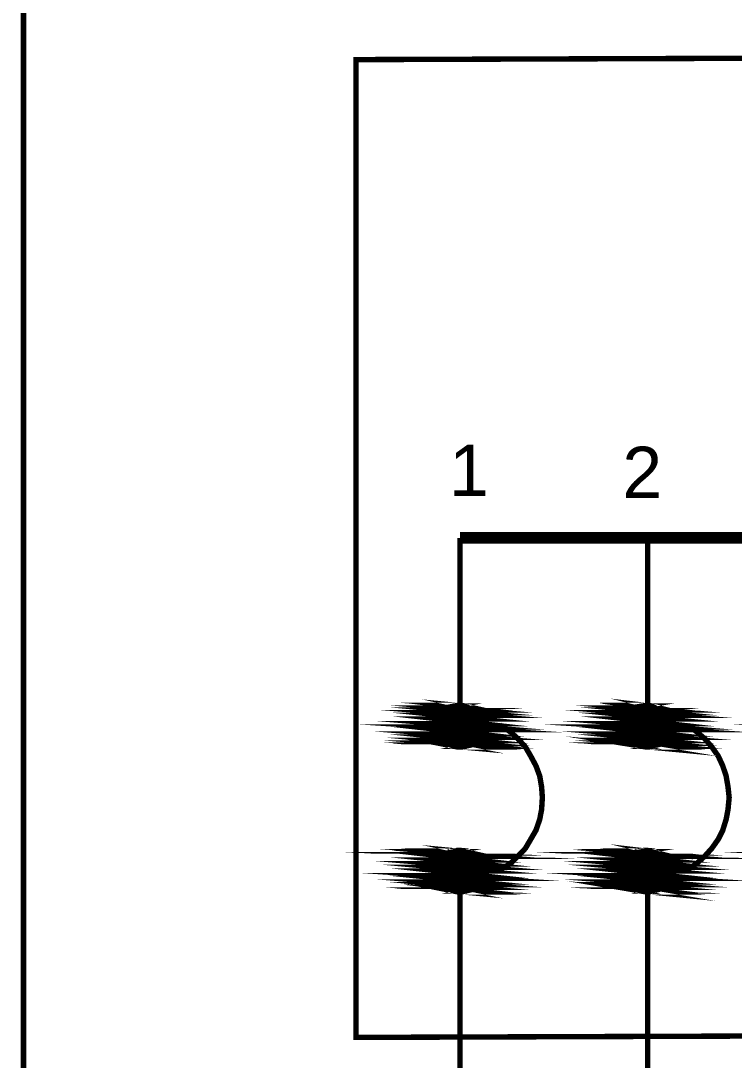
# Model space of a CAD drawing. Header units: millimetres. Extents: x 6 to 291, y 33 to 187.
# Drawn here: x 6.08 to 39.43, y 78.41 to 127.02 of the extents above; entities that cross this region are included whole.
import ezdxf

# ---------------------------------------------------------------- set-up
doc = ezdxf.new("R2010")
doc.units = ezdxf.units.MM
for name, color, linetype in [('H', 251, 'Continuous'), ('P', 255, 'Continuous'), ('T', 255, 'Continuous')]:
    doc.layers.add(name, color=color, linetype=linetype)
doc.styles.get("Standard").update_dxf_attribs({"font": 'arial.ttf'})

msp = doc.modelspace()

# ---------------------------------------------------------------- hatches: boundary and pattern name
at = {"layer": 'H', "linetype": 'Continuous'}
for points in [[(25.894, 94.668), (26.017, 94.791), (27.199, 94.791), (27.34, 94.668), (25.894, 94.668)], [(26.017, 94.791), (26.194, 94.88), (27.04, 94.88), (27.199, 94.791), (26.017, 94.791)], [(26.194, 94.88), (26.317, 94.968), (26.864, 94.968), (27.04, 94.88), (26.194, 94.88)], [(26.317, 94.968), (26.494, 95.003), (26.705, 95.003), (26.864, 94.968), (26.317, 94.968)], [(34.608, 94.668), (34.784, 94.791), (35.93, 94.791), (36.054, 94.668), (34.608, 94.668)], [(34.784, 94.791), (34.907, 94.88), (35.754, 94.88), (35.93, 94.791), (34.784, 94.791)], [(34.907, 94.88), (35.084, 94.968), (35.595, 94.968), (35.754, 94.88), (34.907, 94.88)], [(35.084, 94.968), (35.295, 95.003), (35.454, 95.003), (35.595, 94.968), (35.084, 94.968)], [(25.647, 94.156), (25.682, 94.368), (27.499, 94.368), (27.552, 94.156), (25.647, 94.156)], [(25.682, 94.368), (25.806, 94.544), (27.411, 94.544), (27.499, 94.368), (25.682, 94.368)], [(25.806, 94.544), (25.894, 94.668), (27.34, 94.668), (27.411, 94.544), (25.806, 94.544)], [(34.361, 94.156), (34.449, 94.368), (36.266, 94.368), (36.301, 94.156), (34.361, 94.156)], [(34.449, 94.368), (34.537, 94.544), (36.177, 94.544), (36.266, 94.368), (34.449, 94.368)], [(34.537, 94.544), (34.608, 94.668), (36.054, 94.668), (36.177, 94.544), (34.537, 94.544)], [(25.647, 93.998), (25.647, 94.156), (27.552, 94.156), (27.552, 93.998), (25.647, 93.998)], [(25.647, 93.874), (25.647, 93.998), (27.552, 93.998), (27.552, 93.874), (25.647, 93.874)], [(25.682, 93.663), (25.647, 93.874), (27.552, 93.874), (27.499, 93.663), (25.682, 93.663)], [(34.361, 93.998), (34.361, 94.156), (36.301, 94.156), (36.301, 93.998), (34.361, 93.998)], [(34.361, 93.874), (34.361, 93.998), (36.301, 93.998), (36.301, 93.874), (34.361, 93.874)], [(34.449, 93.663), (34.361, 93.874), (36.301, 93.874), (36.266, 93.663), (34.449, 93.663)], [(25.806, 93.521), (25.682, 93.663), (27.499, 93.663), (27.411, 93.521), (25.806, 93.521)], [(25.894, 93.363), (25.806, 93.521), (27.411, 93.521), (27.34, 93.363), (25.894, 93.363)], [(26.017, 93.239), (25.894, 93.363), (27.34, 93.363), (27.199, 93.239), (26.017, 93.239)], [(34.537, 93.521), (34.449, 93.663), (36.266, 93.663), (36.177, 93.521), (34.537, 93.521)], [(34.608, 93.363), (34.537, 93.521), (36.177, 93.521), (36.054, 93.363), (34.608, 93.363)], [(34.784, 93.239), (34.608, 93.363), (36.054, 93.363), (35.93, 93.239), (34.784, 93.239)], [(26.194, 93.151), (26.017, 93.239), (27.199, 93.239), (27.04, 93.151), (26.194, 93.151)], [(26.317, 93.098), (26.194, 93.151), (27.04, 93.151), (26.864, 93.098), (26.317, 93.098)], [(26.494, 93.063), (26.317, 93.098), (26.864, 93.098), (26.705, 93.063), (26.494, 93.063)], [(34.907, 93.151), (34.784, 93.239), (35.93, 93.239), (35.754, 93.151), (34.907, 93.151)], [(35.084, 93.098), (34.907, 93.151), (35.754, 93.151), (35.595, 93.098), (35.084, 93.098)], [(35.295, 93.063), (35.084, 93.098), (35.595, 93.098), (35.454, 93.063), (35.295, 93.063)], [(25.894, 87.948), (26.017, 88.018), (27.199, 88.018), (27.34, 87.948), (25.894, 87.948)], [(26.017, 88.018), (26.194, 88.106), (27.04, 88.106), (27.199, 88.018), (26.017, 88.018)], [(26.194, 88.106), (26.317, 88.159), (26.864, 88.159), (27.04, 88.106), (26.194, 88.106)], [(26.317, 88.159), (26.494, 88.194), (26.705, 88.194), (26.864, 88.159), (26.317, 88.159)], [(34.608, 87.948), (34.784, 88.018), (35.93, 88.018), (36.054, 87.948), (34.608, 87.948)], [(34.784, 88.018), (34.907, 88.106), (35.754, 88.106), (35.93, 88.018), (34.784, 88.018)], [(34.907, 88.106), (35.084, 88.159), (35.595, 88.159), (35.754, 88.106), (34.907, 88.106)], [(35.084, 88.159), (35.295, 88.194), (35.454, 88.194), (35.595, 88.159), (35.084, 88.159)], [(25.647, 87.436), (25.682, 87.595), (27.499, 87.595), (27.552, 87.436), (25.647, 87.436)], [(25.682, 87.595), (25.806, 87.771), (27.411, 87.771), (27.499, 87.595), (25.682, 87.595)], [(25.806, 87.771), (25.894, 87.948), (27.34, 87.948), (27.411, 87.771), (25.806, 87.771)], [(34.361, 87.436), (34.449, 87.595), (36.266, 87.595), (36.301, 87.436), (34.361, 87.436)], [(34.449, 87.595), (34.537, 87.771), (36.177, 87.771), (36.266, 87.595), (34.449, 87.595)], [(34.537, 87.771), (34.608, 87.948), (36.054, 87.948), (36.177, 87.771), (34.537, 87.771)], [(25.647, 87.26), (25.647, 87.436), (27.552, 87.436), (27.552, 87.26), (25.647, 87.26)], [(25.647, 87.048), (25.647, 87.26), (27.552, 87.26), (27.552, 87.048), (25.647, 87.048)], [(25.682, 86.924), (25.647, 87.048), (27.552, 87.048), (27.499, 86.924), (25.682, 86.924)], [(34.361, 87.26), (34.361, 87.436), (36.301, 87.436), (36.301, 87.26), (34.361, 87.26)], [(34.361, 87.048), (34.361, 87.26), (36.301, 87.26), (36.301, 87.048), (34.361, 87.048)], [(34.449, 86.924), (34.361, 87.048), (36.301, 87.048), (36.266, 86.924), (34.449, 86.924)], [(25.806, 86.748), (25.682, 86.924), (27.499, 86.924), (27.411, 86.748), (25.806, 86.748)], [(25.894, 86.625), (25.806, 86.748), (27.411, 86.748), (27.34, 86.625), (25.894, 86.625)], [(26.017, 86.501), (25.894, 86.625), (27.34, 86.625), (27.199, 86.501), (26.017, 86.501)], [(34.537, 86.748), (34.449, 86.924), (36.266, 86.924), (36.177, 86.748), (34.537, 86.748)], [(34.608, 86.625), (34.537, 86.748), (36.177, 86.748), (36.054, 86.625), (34.608, 86.625)], [(34.784, 86.501), (34.608, 86.625), (36.054, 86.625), (35.93, 86.501), (34.784, 86.501)], [(26.194, 86.378), (26.017, 86.501), (27.199, 86.501), (27.04, 86.378), (26.194, 86.378)], [(26.317, 86.325), (26.194, 86.378), (27.04, 86.378), (26.864, 86.325), (26.317, 86.325)], [(26.494, 86.289), (26.317, 86.325), (26.864, 86.325), (26.705, 86.289), (26.494, 86.289)], [(34.907, 86.378), (34.784, 86.501), (35.93, 86.501), (35.754, 86.378), (34.907, 86.378)], [(35.084, 86.325), (34.907, 86.378), (35.754, 86.378), (35.595, 86.325), (35.084, 86.325)], [(35.295, 86.289), (35.084, 86.325), (35.595, 86.325), (35.454, 86.289), (35.295, 86.289)]]:
    msp.add_hatch(color=256, dxfattribs=at).paths.add_polyline_path(points)

# ---------------------------------------------------------------- linework, layer by layer
at = {"layer": 'P'}
for points, const_width in [([(6.209, 186.796), (291.289, 186.796), (291.289, 33.249), (6.209, 33.249), (6.209, 186.796)], 0.254), ([(226.466, 80.186), (21.749, 79.481), (21.749, 125.201), (226.466, 125.906)], 0.254), ([(26.617, 102.835), (218.634, 102.835)], 0.55), ([(26.617, 102.835), (26.617, 95.056)], 0.254), ([(35.384, 102.835), (35.384, 95.056)], 0.254), ([(26.705, 95.003), (26.494, 95.003), (26.864, 94.968), (26.705, 95.003)], 0.254), ([(35.454, 95.003), (35.295, 95.003), (35.595, 94.968), (35.454, 95.003)], 0.254), ([(27.34, 94.668), (25.894, 94.668), (27.411, 94.544), (27.34, 94.668)], 0.254), ([(27.199, 94.791), (26.017, 94.791), (27.34, 94.668), (27.199, 94.791)], 0.254), ([(27.04, 94.88), (26.194, 94.88), (27.199, 94.791), (27.04, 94.88)], 0.254), ([(26.494, 95.003), (26.864, 94.968), (26.317, 94.968), (26.494, 95.003)], 0.254), ([(26.864, 94.968), (26.317, 94.968), (27.04, 94.88), (26.864, 94.968)], 0.254), ([(25.894, 94.668), (27.411, 94.544), (25.806, 94.544), (25.894, 94.668)], 0.254), ([(26.194, 94.88), (27.199, 94.791), (26.017, 94.791), (26.194, 94.88)], 0.254), ([(26.017, 94.791), (27.34, 94.668), (25.894, 94.668), (26.017, 94.791)], 0.254), ([(26.317, 94.968), (27.04, 94.88), (26.194, 94.88), (26.317, 94.968)], 0.254), ([(27.499, 94.033), (27.464, 94.421), (27.252, 94.721), (26.952, 94.933), (26.564, 95.003), (26.194, 94.933), (25.894, 94.721), (25.682, 94.421), (25.594, 94.033), (25.682, 93.663), (25.894, 93.363), (26.194, 93.151), (26.564, 93.063), (26.952, 93.151), (27.252, 93.363), (27.464, 93.663), (27.499, 94.033)], 0.254), ([(36.054, 94.668), (34.608, 94.668), (36.177, 94.544), (36.054, 94.668)], 0.254), ([(35.754, 94.88), (34.907, 94.88), (35.93, 94.791), (35.754, 94.88)], 0.254), ([(35.93, 94.791), (34.784, 94.791), (36.054, 94.668), (35.93, 94.791)], 0.254), ([(34.608, 94.668), (36.177, 94.544), (34.537, 94.544), (34.608, 94.668)], 0.254), ([(34.907, 94.88), (35.93, 94.791), (34.784, 94.791), (34.907, 94.88)], 0.254), ([(35.595, 94.968), (35.084, 94.968), (35.754, 94.88), (35.595, 94.968)], 0.254), ([(35.295, 95.003), (35.595, 94.968), (35.084, 94.968), (35.295, 95.003)], 0.254), ([(34.784, 94.791), (36.054, 94.668), (34.608, 94.668), (34.784, 94.791)], 0.254), ([(35.084, 94.968), (35.754, 94.88), (34.907, 94.88), (35.084, 94.968)], 0.254), ([(36.266, 94.033), (36.177, 94.421), (35.966, 94.721), (35.666, 94.933), (35.295, 95.003), (34.907, 94.933), (34.608, 94.721), (34.396, 94.421), (34.325, 94.033), (34.396, 93.663), (34.608, 93.363), (34.907, 93.151), (35.295, 93.063), (35.666, 93.151), (35.966, 93.363), (36.177, 93.663), (36.266, 94.033)], 0.254), ([(27.411, 94.544), (25.806, 94.544), (27.499, 94.368), (27.411, 94.544)], 0.254), ([(27.499, 94.368), (25.682, 94.368), (27.552, 94.156), (27.499, 94.368)], 0.254), ([(25.806, 94.544), (27.499, 94.368), (25.682, 94.368), (25.806, 94.544)], 0.254), ([(25.682, 94.368), (27.552, 94.156), (25.647, 94.156), (25.682, 94.368)], 0.254), ([(36.177, 94.544), (34.537, 94.544), (36.266, 94.368), (36.177, 94.544)], 0.254), ([(36.266, 94.368), (34.449, 94.368), (36.301, 94.156), (36.266, 94.368)], 0.254), ([(34.537, 94.544), (36.266, 94.368), (34.449, 94.368), (34.537, 94.544)], 0.254), ([(34.449, 94.368), (36.301, 94.156), (34.361, 94.156), (34.449, 94.368)], 0.254), ([(27.552, 93.998), (25.647, 93.998), (27.552, 93.874), (27.552, 93.998)], 0.254), ([(27.552, 94.156), (25.647, 94.156), (27.552, 93.998), (27.552, 94.156)], 0.254), ([(27.552, 93.874), (25.647, 93.874), (27.499, 93.663), (27.552, 93.874)], 0.254), ([(25.647, 93.998), (27.552, 93.874), (25.647, 93.874), (25.647, 93.998)], 0.254), ([(25.647, 94.156), (27.552, 93.998), (25.647, 93.998), (25.647, 94.156)], 0.254), ([(25.647, 93.874), (27.499, 93.663), (25.682, 93.663), (25.647, 93.874)], 0.254), ([(28.469, 87.313), (28.945, 87.595), (29.316, 87.948), (29.669, 88.318), (29.916, 88.741), (30.163, 89.165), (30.339, 89.676), (30.427, 90.135), (30.462, 90.699), (30.427, 91.193), (30.339, 91.705), (30.163, 92.181), (29.916, 92.639), (29.669, 93.063), (29.316, 93.451), (28.945, 93.786), (28.469, 94.086)], 0.254), ([(36.301, 93.998), (34.361, 93.998), (36.301, 93.874), (36.301, 93.998)], 0.254), ([(36.301, 94.156), (34.361, 94.156), (36.301, 93.998), (36.301, 94.156)], 0.254), ([(36.301, 93.874), (34.361, 93.874), (36.266, 93.663), (36.301, 93.874)], 0.254), ([(34.361, 93.998), (36.301, 93.874), (34.361, 93.874), (34.361, 93.998)], 0.254), ([(34.361, 94.156), (36.301, 93.998), (34.361, 93.998), (34.361, 94.156)], 0.254), ([(34.361, 93.874), (36.266, 93.663), (34.449, 93.663), (34.361, 93.874)], 0.254), ([(37.236, 87.313), (37.659, 87.595), (38.047, 87.948), (38.382, 88.318), (38.682, 88.741), (38.894, 89.165), (39.053, 89.676), (39.141, 90.135), (39.194, 90.699), (39.141, 91.193), (39.053, 91.705), (38.894, 92.181), (38.682, 92.639), (38.382, 93.063), (38.047, 93.451), (37.659, 93.786), (37.236, 94.086)], 0.254), ([(45.067, 93.998), (43.127, 93.998), (45.032, 93.874), (45.067, 93.998)], 0.254), ([(27.499, 93.663), (25.682, 93.663), (27.411, 93.521), (27.499, 93.663)], 0.254), ([(27.199, 93.239), (26.017, 93.239), (27.04, 93.151), (27.199, 93.239)], 0.254), ([(27.34, 93.363), (25.894, 93.363), (27.199, 93.239), (27.34, 93.363)], 0.254), ([(27.411, 93.521), (25.806, 93.521), (27.34, 93.363), (27.411, 93.521)], 0.254), ([(26.017, 93.239), (27.04, 93.151), (26.194, 93.151), (26.017, 93.239)], 0.254), ([(25.682, 93.663), (27.411, 93.521), (25.806, 93.521), (25.682, 93.663)], 0.254), ([(25.894, 93.363), (27.199, 93.239), (26.017, 93.239), (25.894, 93.363)], 0.254), ([(25.806, 93.521), (27.34, 93.363), (25.894, 93.363), (25.806, 93.521)], 0.254), ([(36.266, 93.663), (34.449, 93.663), (36.177, 93.521), (36.266, 93.663)], 0.254), ([(36.054, 93.363), (34.608, 93.363), (35.93, 93.239), (36.054, 93.363)], 0.254), ([(35.93, 93.239), (34.784, 93.239), (35.754, 93.151), (35.93, 93.239)], 0.254), ([(36.177, 93.521), (34.537, 93.521), (36.054, 93.363), (36.177, 93.521)], 0.254), ([(34.784, 93.239), (35.754, 93.151), (34.907, 93.151), (34.784, 93.239)], 0.254), ([(34.449, 93.663), (36.177, 93.521), (34.537, 93.521), (34.449, 93.663)], 0.254), ([(34.608, 93.363), (35.93, 93.239), (34.784, 93.239), (34.608, 93.363)], 0.254), ([(34.537, 93.521), (36.054, 93.363), (34.608, 93.363), (34.537, 93.521)], 0.254), ([(27.04, 93.151), (26.194, 93.151), (26.864, 93.098), (27.04, 93.151)], 0.254), ([(26.864, 93.098), (26.317, 93.098), (26.705, 93.063), (26.864, 93.098)], 0.254), ([(26.194, 93.151), (26.864, 93.098), (26.317, 93.098), (26.194, 93.151)], 0.254), ([(26.317, 93.098), (26.705, 93.063), (26.494, 93.063), (26.317, 93.098)], 0.254), ([(35.754, 93.151), (34.907, 93.151), (35.595, 93.098), (35.754, 93.151)], 0.254), ([(34.907, 93.151), (35.595, 93.098), (35.084, 93.098), (34.907, 93.151)], 0.254), ([(35.595, 93.098), (35.084, 93.098), (35.454, 93.063), (35.595, 93.098)], 0.254), ([(35.084, 93.098), (35.454, 93.063), (35.295, 93.063), (35.084, 93.098)], 0.254), ([(26.705, 88.194), (26.494, 88.194), (26.864, 88.159), (26.705, 88.194)], 0.254), ([(35.454, 88.194), (35.295, 88.194), (35.595, 88.159), (35.454, 88.194)], 0.254), ([(27.199, 88.018), (26.017, 88.018), (27.34, 87.948), (27.199, 88.018)], 0.254), ([(26.017, 88.018), (27.34, 87.948), (25.894, 87.948), (26.017, 88.018)], 0.254), ([(26.864, 88.159), (26.317, 88.159), (27.04, 88.106), (26.864, 88.159)], 0.254), ([(27.04, 88.106), (26.194, 88.106), (27.199, 88.018), (27.04, 88.106)], 0.254), ([(26.317, 88.159), (27.04, 88.106), (26.194, 88.106), (26.317, 88.159)], 0.254), ([(27.34, 87.948), (25.894, 87.948), (27.411, 87.771), (27.34, 87.948)], 0.254), ([(26.494, 88.194), (26.864, 88.159), (26.317, 88.159), (26.494, 88.194)], 0.254), ([(26.194, 88.106), (27.199, 88.018), (26.017, 88.018), (26.194, 88.106)], 0.254), ([(25.894, 87.948), (27.411, 87.771), (25.806, 87.771), (25.894, 87.948)], 0.254), ([(27.499, 87.313), (27.464, 87.648), (27.252, 87.983), (26.952, 88.194), (26.564, 88.23), (26.194, 88.194), (25.894, 87.983), (25.682, 87.648), (25.594, 87.313), (25.682, 86.924), (25.894, 86.625), (26.194, 86.413), (26.564, 86.325), (26.952, 86.413), (27.252, 86.625), (27.464, 86.924), (27.499, 87.313)], 0.254), ([(35.93, 88.018), (34.784, 88.018), (36.054, 87.948), (35.93, 88.018)], 0.254), ([(34.784, 88.018), (36.054, 87.948), (34.608, 87.948), (34.784, 88.018)], 0.254), ([(35.595, 88.159), (35.084, 88.159), (35.754, 88.106), (35.595, 88.159)], 0.254), ([(35.754, 88.106), (34.907, 88.106), (35.93, 88.018), (35.754, 88.106)], 0.254), ([(36.054, 87.948), (34.608, 87.948), (36.177, 87.771), (36.054, 87.948)], 0.254), ([(35.084, 88.159), (35.754, 88.106), (34.907, 88.106), (35.084, 88.159)], 0.254), ([(34.907, 88.106), (35.93, 88.018), (34.784, 88.018), (34.907, 88.106)], 0.254), ([(35.295, 88.194), (35.595, 88.159), (35.084, 88.159), (35.295, 88.194)], 0.254), ([(34.608, 87.948), (36.177, 87.771), (34.537, 87.771), (34.608, 87.948)], 0.254), ([(36.266, 87.313), (36.177, 87.648), (35.966, 87.983), (35.666, 88.194), (35.295, 88.23), (34.907, 88.194), (34.608, 87.983), (34.396, 87.648), (34.325, 87.313), (34.396, 86.924), (34.608, 86.625), (34.907, 86.413), (35.295, 86.325), (35.666, 86.413), (35.966, 86.625), (36.177, 86.924), (36.266, 87.313)], 0.254), ([(44.697, 88.018), (43.55, 88.018), (44.82, 87.948), (44.697, 88.018)], 0.254), ([(27.499, 87.595), (25.682, 87.595), (27.552, 87.436), (27.499, 87.595)], 0.254), ([(27.552, 87.436), (25.647, 87.436), (27.552, 87.26), (27.552, 87.436)], 0.254), ([(27.411, 87.771), (25.806, 87.771), (27.499, 87.595), (27.411, 87.771)], 0.254), ([(25.682, 87.595), (27.552, 87.436), (25.647, 87.436), (25.682, 87.595)], 0.254), ([(25.647, 87.436), (27.552, 87.26), (25.647, 87.26), (25.647, 87.436)], 0.254), ([(25.806, 87.771), (27.499, 87.595), (25.682, 87.595), (25.806, 87.771)], 0.254), ([(36.266, 87.595), (34.449, 87.595), (36.301, 87.436), (36.266, 87.595)], 0.254), ([(36.301, 87.436), (34.361, 87.436), (36.301, 87.26), (36.301, 87.436)], 0.254), ([(36.177, 87.771), (34.537, 87.771), (36.266, 87.595), (36.177, 87.771)], 0.254), ([(34.449, 87.595), (36.301, 87.436), (34.361, 87.436), (34.449, 87.595)], 0.254), ([(34.361, 87.436), (36.301, 87.26), (34.361, 87.26), (34.361, 87.436)], 0.254), ([(34.537, 87.771), (36.266, 87.595), (34.449, 87.595), (34.537, 87.771)], 0.254), ([(27.552, 87.048), (25.647, 87.048), (27.499, 86.924), (27.552, 87.048)], 0.254), ([(27.499, 86.924), (25.682, 86.924), (27.411, 86.748), (27.499, 86.924)], 0.254), ([(27.552, 87.26), (25.647, 87.26), (27.552, 87.048), (27.552, 87.26)], 0.254), ([(25.647, 87.048), (27.499, 86.924), (25.682, 86.924), (25.647, 87.048)], 0.254), ([(25.682, 86.924), (27.411, 86.748), (25.806, 86.748), (25.682, 86.924)], 0.254), ([(25.647, 87.26), (27.552, 87.048), (25.647, 87.048), (25.647, 87.26)], 0.254), ([(36.301, 87.048), (34.361, 87.048), (36.266, 86.924), (36.301, 87.048)], 0.254), ([(36.266, 86.924), (34.449, 86.924), (36.177, 86.748), (36.266, 86.924)], 0.254), ([(36.301, 87.26), (34.361, 87.26), (36.301, 87.048), (36.301, 87.26)], 0.254), ([(34.361, 87.048), (36.266, 86.924), (34.449, 86.924), (34.361, 87.048)], 0.254), ([(34.449, 86.924), (36.177, 86.748), (34.537, 86.748), (34.449, 86.924)], 0.254), ([(34.361, 87.26), (36.301, 87.048), (34.361, 87.048), (34.361, 87.26)], 0.254), ([(27.411, 86.748), (25.806, 86.748), (27.34, 86.625), (27.411, 86.748)], 0.254), ([(27.34, 86.625), (25.894, 86.625), (27.199, 86.501), (27.34, 86.625)], 0.254), ([(27.199, 86.501), (26.017, 86.501), (27.04, 86.378), (27.199, 86.501)], 0.254), ([(25.806, 86.748), (27.34, 86.625), (25.894, 86.625), (25.806, 86.748)], 0.254), ([(25.894, 86.625), (27.199, 86.501), (26.017, 86.501), (25.894, 86.625)], 0.254), ([(26.017, 86.501), (27.04, 86.378), (26.194, 86.378), (26.017, 86.501)], 0.254), ([(36.177, 86.748), (34.537, 86.748), (36.054, 86.625), (36.177, 86.748)], 0.254), ([(36.054, 86.625), (34.608, 86.625), (35.93, 86.501), (36.054, 86.625)], 0.254), ([(35.93, 86.501), (34.784, 86.501), (35.754, 86.378), (35.93, 86.501)], 0.254), ([(34.537, 86.748), (36.054, 86.625), (34.608, 86.625), (34.537, 86.748)], 0.254), ([(34.608, 86.625), (35.93, 86.501), (34.784, 86.501), (34.608, 86.625)], 0.254), ([(34.784, 86.501), (35.754, 86.378), (34.907, 86.378), (34.784, 86.501)], 0.254), ([(27.04, 86.378), (26.194, 86.378), (26.864, 86.325), (27.04, 86.378)], 0.254), ([(26.864, 86.325), (26.317, 86.325), (26.705, 86.289), (26.864, 86.325)], 0.254), ([(26.194, 86.378), (26.864, 86.325), (26.317, 86.325), (26.194, 86.378)], 0.254), ([(26.317, 86.325), (26.705, 86.289), (26.494, 86.289), (26.317, 86.325)], 0.254), ([(26.617, 86.289), (26.617, 73.678), (26.617, 61.136)], 0.254), ([(35.754, 86.378), (34.907, 86.378), (35.595, 86.325), (35.754, 86.378)], 0.254), ([(34.907, 86.378), (35.595, 86.325), (35.084, 86.325), (34.907, 86.378)], 0.254), ([(35.595, 86.325), (35.084, 86.325), (35.454, 86.289), (35.595, 86.325)], 0.254), ([(35.084, 86.325), (35.454, 86.289), (35.295, 86.289), (35.084, 86.325)], 0.254), ([(35.384, 86.289), (35.384, 65.881)], 0.254)]:
    msp.add_lwpolyline(points, dxfattribs=dict(at, const_width=const_width))
for points in [[(27.34, 94.668), (25.894, 94.668), (26.017, 94.791)], [(26.017, 94.791), (26.194, 94.88)], [(27.199, 94.791), (26.017, 94.791)], [(27.199, 94.791), (26.017, 94.791)], [(26.017, 94.791), (27.34, 94.668)], [(26.017, 94.791), (27.34, 94.668)], [(26.194, 94.88), (26.317, 94.968)], [(27.04, 94.88), (26.194, 94.88)], [(27.04, 94.88), (26.194, 94.88)], [(26.194, 94.88), (27.199, 94.791)], [(26.194, 94.88), (27.199, 94.791)], [(26.864, 94.968), (26.317, 94.968), (26.494, 95.003)], [(26.864, 94.968), (26.317, 94.968)], [(26.317, 94.968), (27.04, 94.88)], [(26.317, 94.968), (27.04, 94.88)], [(26.705, 95.003), (26.494, 95.003)], [(26.494, 95.003), (26.864, 94.968)], [(26.494, 95.003), (26.864, 94.968)], [(26.864, 94.968), (26.705, 95.003)], [(27.04, 94.88), (26.864, 94.968)], [(27.199, 94.791), (27.04, 94.88)], [(27.34, 94.668), (27.199, 94.791)], [(34.784, 94.791), (36.054, 94.668), (34.608, 94.668)], [(34.608, 94.668), (34.784, 94.791)], [(35.93, 94.791), (34.784, 94.791), (34.907, 94.88)], [(35.93, 94.791), (34.784, 94.791), (36.054, 94.668)], [(34.907, 94.88), (35.084, 94.968)], [(35.754, 94.88), (34.907, 94.88)], [(35.754, 94.88), (34.907, 94.88)], [(34.907, 94.88), (35.93, 94.791)], [(34.907, 94.88), (35.93, 94.791)], [(35.084, 94.968), (35.295, 95.003)], [(35.595, 94.968), (35.084, 94.968)], [(35.595, 94.968), (35.084, 94.968)], [(35.084, 94.968), (35.754, 94.88)], [(35.084, 94.968), (35.754, 94.88)], [(35.454, 95.003), (35.295, 95.003)], [(35.295, 95.003), (35.595, 94.968)], [(35.295, 95.003), (35.595, 94.968)], [(35.595, 94.968), (35.454, 95.003)], [(35.754, 94.88), (35.595, 94.968)], [(35.93, 94.791), (35.754, 94.88)], [(36.054, 94.668), (35.93, 94.791)], [(25.647, 94.156), (25.682, 94.368)], [(25.806, 94.544), (27.499, 94.368), (25.682, 94.368), (25.806, 94.544)], [(27.499, 94.368), (25.682, 94.368)], [(25.682, 94.368), (27.552, 94.156)], [(25.682, 94.368), (27.552, 94.156)], [(25.806, 94.544), (25.894, 94.668)], [(27.411, 94.544), (25.806, 94.544)], [(27.411, 94.544), (25.806, 94.544)], [(25.806, 94.544), (27.499, 94.368)], [(27.34, 94.668), (25.894, 94.668)], [(25.894, 94.668), (27.411, 94.544)], [(25.894, 94.668), (27.411, 94.544)], [(27.411, 94.544), (27.34, 94.668)], [(27.499, 94.368), (27.411, 94.544)], [(27.552, 94.156), (27.499, 94.368)], [(34.361, 94.156), (34.449, 94.368)], [(34.537, 94.544), (36.266, 94.368), (34.449, 94.368)], [(34.449, 94.368), (34.537, 94.544)], [(36.266, 94.368), (34.449, 94.368)], [(34.449, 94.368), (36.301, 94.156)], [(34.449, 94.368), (36.301, 94.156)], [(34.537, 94.544), (34.608, 94.668)], [(36.177, 94.544), (34.537, 94.544)], [(36.177, 94.544), (34.537, 94.544)], [(34.537, 94.544), (36.266, 94.368)], [(36.054, 94.668), (34.608, 94.668)], [(34.608, 94.668), (36.177, 94.544)], [(34.608, 94.668), (36.177, 94.544)], [(36.177, 94.544), (36.054, 94.668)], [(36.266, 94.368), (36.177, 94.544)], [(36.301, 94.156), (36.266, 94.368)], [(27.552, 94.156), (25.647, 94.156)], [(27.552, 94.156), (25.647, 94.156)], [(25.647, 94.156), (27.552, 93.998), (27.552, 94.156)], [(25.647, 94.156), (27.552, 93.998)], [(25.647, 93.998), (25.647, 94.156)], [(27.552, 93.998), (25.647, 93.998)], [(27.552, 93.998), (25.647, 93.998)], [(25.647, 93.998), (27.552, 93.874)], [(25.647, 93.998), (27.552, 93.874)], [(25.647, 93.874), (25.647, 93.998)], [(27.552, 93.874), (25.647, 93.874)], [(27.552, 93.874), (25.647, 93.874)], [(25.647, 93.874), (27.499, 93.663)], [(25.647, 93.874), (27.499, 93.663)], [(25.682, 93.663), (25.647, 93.874)], [(27.499, 93.663), (27.552, 93.874)], [(27.552, 93.874), (27.552, 93.998)], [(36.301, 94.156), (34.361, 94.156)], [(36.301, 94.156), (34.361, 94.156)], [(34.361, 94.156), (36.301, 93.998)], [(34.361, 94.156), (36.301, 93.998)], [(36.301, 93.998), (34.361, 93.998), (34.361, 94.156)], [(36.301, 93.998), (34.361, 93.998)], [(34.361, 93.998), (36.301, 93.874)], [(34.361, 93.998), (36.301, 93.874)], [(34.361, 93.874), (34.361, 93.998)], [(36.301, 93.874), (34.361, 93.874)], [(36.301, 93.874), (34.361, 93.874)], [(34.361, 93.874), (36.266, 93.663), (36.301, 93.874)], [(34.361, 93.874), (36.266, 93.663), (34.449, 93.663)], [(34.449, 93.663), (34.361, 93.874)], [(36.301, 93.998), (36.301, 94.156)], [(36.301, 93.874), (36.301, 93.998)], [(27.499, 93.663), (25.682, 93.663)], [(27.499, 93.663), (25.682, 93.663)], [(25.682, 93.663), (27.411, 93.521)], [(25.682, 93.663), (27.411, 93.521)], [(25.806, 93.521), (25.682, 93.663)], [(27.411, 93.521), (25.806, 93.521)], [(27.411, 93.521), (25.806, 93.521)], [(25.806, 93.521), (27.34, 93.363)], [(25.806, 93.521), (27.34, 93.363)], [(27.34, 93.363), (25.894, 93.363), (25.806, 93.521)], [(27.34, 93.363), (25.894, 93.363)], [(25.894, 93.363), (27.199, 93.239)], [(25.894, 93.363), (27.199, 93.239), (26.017, 93.239)], [(26.017, 93.239), (25.894, 93.363)], [(27.199, 93.239), (27.34, 93.363)], [(27.34, 93.363), (27.411, 93.521)], [(27.411, 93.521), (27.499, 93.663)], [(36.266, 93.663), (34.449, 93.663)], [(34.449, 93.663), (36.177, 93.521)], [(34.449, 93.663), (36.177, 93.521)], [(34.537, 93.521), (34.449, 93.663)], [(36.177, 93.521), (34.537, 93.521)], [(36.177, 93.521), (34.537, 93.521)], [(34.537, 93.521), (36.054, 93.363)], [(34.537, 93.521), (36.054, 93.363)], [(34.608, 93.363), (34.537, 93.521)], [(36.054, 93.363), (34.608, 93.363)], [(36.054, 93.363), (34.608, 93.363)], [(34.608, 93.363), (35.93, 93.239)], [(34.608, 93.363), (35.93, 93.239)], [(34.784, 93.239), (34.608, 93.363)], [(35.93, 93.239), (36.054, 93.363)], [(36.054, 93.363), (36.177, 93.521)], [(36.177, 93.521), (36.266, 93.663)], [(27.199, 93.239), (26.017, 93.239)], [(26.017, 93.239), (27.04, 93.151)], [(26.017, 93.239), (27.04, 93.151)], [(26.194, 93.151), (26.017, 93.239)], [(27.04, 93.151), (26.194, 93.151)], [(27.04, 93.151), (26.194, 93.151)], [(26.194, 93.151), (26.864, 93.098)], [(26.194, 93.151), (26.864, 93.098)], [(26.864, 93.098), (26.317, 93.098), (26.194, 93.151)], [(26.864, 93.098), (26.317, 93.098)], [(26.317, 93.098), (26.705, 93.063)], [(26.317, 93.098), (26.705, 93.063), (26.494, 93.063)], [(26.494, 93.063), (26.317, 93.098)], [(26.705, 93.063), (26.864, 93.098)], [(26.864, 93.098), (27.04, 93.151)], [(27.04, 93.151), (27.199, 93.239)], [(35.93, 93.239), (34.784, 93.239)], [(35.93, 93.239), (34.784, 93.239)], [(34.784, 93.239), (35.754, 93.151)], [(34.784, 93.239), (35.754, 93.151)], [(34.907, 93.151), (34.784, 93.239)], [(35.754, 93.151), (34.907, 93.151)], [(35.754, 93.151), (34.907, 93.151)], [(34.907, 93.151), (35.595, 93.098)], [(34.907, 93.151), (35.595, 93.098), (35.084, 93.098)], [(35.084, 93.098), (34.907, 93.151)], [(35.595, 93.098), (35.084, 93.098)], [(35.084, 93.098), (35.454, 93.063)], [(35.084, 93.098), (35.454, 93.063)], [(35.454, 93.063), (35.295, 93.063), (35.084, 93.098)], [(35.454, 93.063), (35.595, 93.098)], [(35.595, 93.098), (35.754, 93.151)], [(35.754, 93.151), (35.93, 93.239)], [(25.894, 87.948), (26.017, 88.018)], [(26.017, 88.018), (26.194, 88.106)], [(27.199, 88.018), (26.017, 88.018)], [(27.199, 88.018), (26.017, 88.018)], [(26.017, 88.018), (27.34, 87.948), (27.199, 88.018)], [(26.017, 88.018), (27.34, 87.948)], [(26.194, 88.106), (26.317, 88.159)], [(27.04, 88.106), (26.194, 88.106)], [(27.04, 88.106), (26.194, 88.106)], [(26.194, 88.106), (27.199, 88.018), (27.04, 88.106)], [(26.194, 88.106), (27.199, 88.018)], [(26.317, 88.159), (26.494, 88.194)], [(26.864, 88.159), (26.317, 88.159)], [(26.864, 88.159), (26.317, 88.159), (27.04, 88.106), (26.864, 88.159)], [(26.317, 88.159), (27.04, 88.106)], [(26.705, 88.194), (26.494, 88.194)], [(26.494, 88.194), (26.864, 88.159)], [(26.494, 88.194), (26.864, 88.159)], [(26.864, 88.159), (26.705, 88.194)], [(34.608, 87.948), (34.784, 88.018)], [(34.784, 88.018), (34.907, 88.106)], [(35.93, 88.018), (34.784, 88.018)], [(35.93, 88.018), (34.784, 88.018), (36.054, 87.948), (35.93, 88.018)], [(34.784, 88.018), (36.054, 87.948)], [(34.907, 88.106), (35.084, 88.159)], [(35.754, 88.106), (34.907, 88.106)], [(35.754, 88.106), (34.907, 88.106)], [(34.907, 88.106), (35.93, 88.018)], [(34.907, 88.106), (35.93, 88.018)], [(35.084, 88.159), (35.295, 88.194)], [(35.595, 88.159), (35.084, 88.159)], [(35.595, 88.159), (35.084, 88.159)], [(35.084, 88.159), (35.754, 88.106), (35.595, 88.159)], [(35.084, 88.159), (35.754, 88.106)], [(35.454, 88.194), (35.295, 88.194)], [(35.295, 88.194), (35.595, 88.159)], [(35.295, 88.194), (35.595, 88.159)], [(35.595, 88.159), (35.454, 88.194)], [(35.93, 88.018), (35.754, 88.106)], [(25.682, 87.595), (27.552, 87.436), (25.647, 87.436)], [(25.647, 87.436), (25.682, 87.595)], [(27.499, 87.595), (25.682, 87.595), (25.806, 87.771)], [(27.499, 87.595), (25.682, 87.595)], [(25.682, 87.595), (27.552, 87.436), (27.499, 87.595)], [(25.806, 87.771), (25.894, 87.948)], [(27.411, 87.771), (25.806, 87.771)], [(27.411, 87.771), (25.806, 87.771)], [(25.806, 87.771), (27.499, 87.595)], [(25.806, 87.771), (27.499, 87.595)], [(27.34, 87.948), (25.894, 87.948)], [(27.34, 87.948), (25.894, 87.948)], [(25.894, 87.948), (27.411, 87.771)], [(25.894, 87.948), (27.411, 87.771)], [(27.411, 87.771), (27.34, 87.948)], [(27.499, 87.595), (27.411, 87.771)], [(36.301, 87.436), (34.361, 87.436), (34.449, 87.595)], [(34.449, 87.595), (34.537, 87.771)], [(36.266, 87.595), (34.449, 87.595)], [(36.266, 87.595), (34.449, 87.595), (36.301, 87.436)], [(34.449, 87.595), (36.301, 87.436)], [(36.177, 87.771), (34.537, 87.771), (34.608, 87.948)], [(36.177, 87.771), (34.537, 87.771), (36.266, 87.595)], [(34.537, 87.771), (36.266, 87.595)], [(36.054, 87.948), (34.608, 87.948)], [(36.054, 87.948), (34.608, 87.948)], [(34.608, 87.948), (36.177, 87.771)], [(34.608, 87.948), (36.177, 87.771)], [(36.177, 87.771), (36.054, 87.948)], [(36.266, 87.595), (36.177, 87.771)], [(36.301, 87.436), (36.266, 87.595)], [(27.552, 87.436), (25.647, 87.436)], [(25.647, 87.436), (27.552, 87.26)], [(25.647, 87.436), (27.552, 87.26)], [(25.647, 87.26), (25.647, 87.436)], [(27.552, 87.26), (25.647, 87.26)], [(27.552, 87.26), (25.647, 87.26)], [(25.647, 87.26), (27.552, 87.048)], [(25.647, 87.26), (27.552, 87.048)], [(25.647, 87.048), (25.647, 87.26)], [(27.552, 87.048), (25.647, 87.048)], [(27.552, 87.048), (25.647, 87.048)], [(25.647, 87.048), (27.499, 86.924)], [(25.647, 87.048), (27.499, 86.924)], [(25.682, 86.924), (25.647, 87.048)], [(27.499, 86.924), (27.552, 87.048)], [(27.552, 87.26), (27.552, 87.436)], [(27.552, 87.048), (27.552, 87.26)], [(36.301, 87.436), (34.361, 87.436)], [(34.361, 87.436), (36.301, 87.26)], [(34.361, 87.436), (36.301, 87.26)], [(34.361, 87.26), (34.361, 87.436)], [(36.301, 87.26), (34.361, 87.26)], [(36.301, 87.26), (34.361, 87.26)], [(34.361, 87.26), (36.301, 87.048)], [(34.361, 87.26), (36.301, 87.048)], [(34.361, 87.048), (34.361, 87.26)], [(36.301, 87.048), (34.361, 87.048)], [(36.301, 87.048), (34.361, 87.048)], [(34.361, 87.048), (36.266, 86.924)], [(34.361, 87.048), (36.266, 86.924)], [(34.449, 86.924), (34.361, 87.048)], [(36.266, 86.924), (36.301, 87.048)], [(36.301, 87.26), (36.301, 87.436)], [(36.301, 87.048), (36.301, 87.26)], [(27.499, 86.924), (25.682, 86.924)], [(27.499, 86.924), (25.682, 86.924)], [(25.682, 86.924), (27.411, 86.748)], [(25.682, 86.924), (27.411, 86.748)], [(27.411, 86.748), (25.806, 86.748), (25.682, 86.924)], [(27.411, 86.748), (25.806, 86.748)], [(25.806, 86.748), (27.34, 86.625)], [(25.806, 86.748), (27.34, 86.625)], [(25.894, 86.625), (25.806, 86.748)], [(27.34, 86.625), (25.894, 86.625)], [(27.34, 86.625), (25.894, 86.625)], [(25.894, 86.625), (27.199, 86.501)], [(25.894, 86.625), (27.199, 86.501)], [(26.017, 86.501), (25.894, 86.625)], [(27.199, 86.501), (27.34, 86.625)], [(27.34, 86.625), (27.411, 86.748)], [(27.411, 86.748), (27.499, 86.924)], [(36.266, 86.924), (34.449, 86.924)], [(36.266, 86.924), (34.449, 86.924), (36.177, 86.748)], [(34.449, 86.924), (36.177, 86.748), (34.537, 86.748)], [(34.537, 86.748), (34.449, 86.924)], [(36.177, 86.748), (34.537, 86.748)], [(34.537, 86.748), (36.054, 86.625)], [(34.537, 86.748), (36.054, 86.625)], [(36.054, 86.625), (34.608, 86.625), (34.537, 86.748)], [(36.054, 86.625), (34.608, 86.625)], [(34.608, 86.625), (35.93, 86.501)], [(34.608, 86.625), (35.93, 86.501), (34.784, 86.501)], [(34.784, 86.501), (34.608, 86.625)], [(35.93, 86.501), (36.054, 86.625)], [(36.054, 86.625), (36.177, 86.748)], [(36.177, 86.748), (36.266, 86.924)], [(27.199, 86.501), (26.017, 86.501)], [(27.199, 86.501), (26.017, 86.501)], [(26.017, 86.501), (27.04, 86.378)], [(26.017, 86.501), (27.04, 86.378)], [(26.194, 86.378), (26.017, 86.501)], [(27.04, 86.378), (26.194, 86.378)], [(27.04, 86.378), (26.194, 86.378)], [(26.194, 86.378), (26.864, 86.325)], [(26.194, 86.378), (26.864, 86.325)], [(26.864, 86.325), (26.317, 86.325), (26.194, 86.378)], [(26.864, 86.325), (26.317, 86.325)], [(26.317, 86.325), (26.705, 86.289)], [(26.317, 86.325), (26.705, 86.289)], [(26.494, 86.289), (26.317, 86.325)], [(26.705, 86.289), (26.494, 86.289)], [(26.705, 86.289), (26.864, 86.325)], [(26.864, 86.325), (27.04, 86.378)], [(27.04, 86.378), (27.199, 86.501)], [(35.93, 86.501), (34.784, 86.501)], [(34.784, 86.501), (35.754, 86.378), (35.93, 86.501)], [(34.784, 86.501), (35.754, 86.378)], [(34.907, 86.378), (34.784, 86.501)], [(35.754, 86.378), (34.907, 86.378)], [(35.754, 86.378), (34.907, 86.378)], [(34.907, 86.378), (35.595, 86.325)], [(34.907, 86.378), (35.595, 86.325)], [(35.084, 86.325), (34.907, 86.378)], [(35.595, 86.325), (35.084, 86.325)], [(35.595, 86.325), (35.084, 86.325)], [(35.084, 86.325), (35.454, 86.289)], [(35.084, 86.325), (35.454, 86.289)], [(35.295, 86.289), (35.084, 86.325)], [(35.454, 86.289), (35.295, 86.289)], [(35.454, 86.289), (35.595, 86.325)], [(35.595, 86.325), (35.754, 86.378)]]:
    msp.add_lwpolyline(points, dxfattribs=at)

# ---------------------------------------------------------------- texts
at = {"layer": 'T', "char_height": 2.4, "attachment_point": 7}
for s, insert in [('{\\fArial|b0|i0|c0|p18;1}', (26.1, 104.8)), ('{\\fArial|b0|i0|c0|p18;2}', (34.2, 104.7))]:
    msp.add_mtext(s, dxfattribs=dict(at, insert=insert))

doc.saveas('drawing.dxf')
